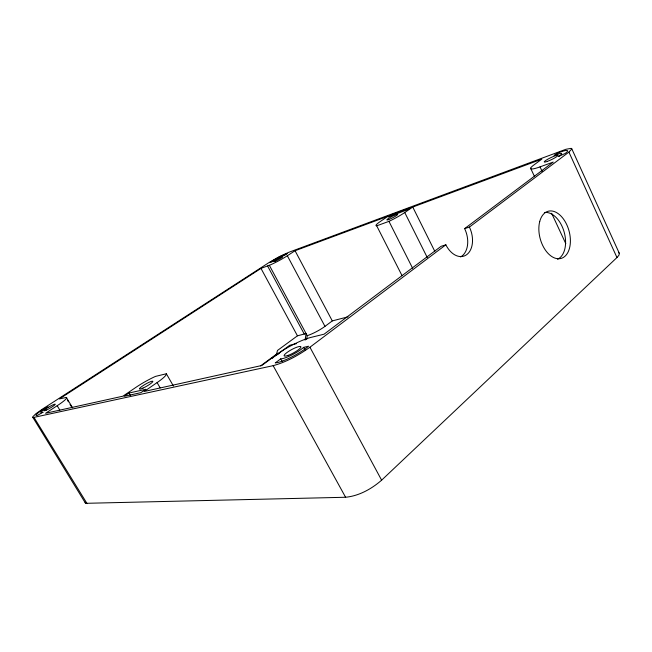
<?xml version="1.0" encoding="UTF-8"?>
<svg xmlns="http://www.w3.org/2000/svg" width="652" height="652" viewBox="0 0 652 652"><rect width="100%" height="100%" fill="white"/><g stroke="black" fill="none" stroke-linecap="round" stroke-linejoin="round"><path stroke-width="0.98" d="M306.668 339.464L307.214 335.658L269.333 265.299M305.087 340.148L306.073 333.547L297.451 335.821L277.483 350.466L276.334 354.957M619.4 253.514L618.887 255.282L616.963 257.54L381.624 480.182C371.526 488.959 359.089 495.927 345.593 497.264L85.559 503.32L32.6 416.987L35.681 413.89L42.388 409.146L269.211 262.43L279.137 256.725L288.526 252.405L565.96 149.267L571.193 148.354L571.853 148.949L619.4 253.514L618.495 252.348M571.853 148.949L568.911 152.095L469.399 227.067L464.623 228.624A21.1 14.23 73.3 0 1 460.532 256.921M32.763 417.63L273.155 365.666C286.472 362.039 298.73 355.169 309.928 347.223L445.862 244.81A21.214 14.238 73.3 0 0 466.783 254.598A21.214 14.238 73.3 0 0 469.399 227.067M464.623 228.624L553.214 162.079L540.043 166.871A22.861 3.138 -25.8 0 1 533.833 165.013L541.812 159.137L412.749 207.043L404.753 212.528A18.427 2.282 -27.3 0 1 388.951 221.362L376.709 225.828L402.072 275.714M280.727 358.861L275.274 362.911L277.173 362.675A22.959 4.572 -28.5 0 0 306.293 348.062L308.526 346.228L303.596 347.377A14.857 2.958 -28.5 0 1 291.786 355.022A14.857 2.958 -28.5 0 1 280.727 358.861L282.145 361.452M557.093 153.31L554.094 155.535A11.76 1.614 -25.8 0 1 561.421 153.375A11.76 1.614 -25.8 0 1 558.405 156.521L565.202 153.464A18.183 2.494 -25.8 0 0 559.603 152.307L557.093 153.31L557.9 155.078M307.214 335.658L308.2 335.348A15.436 2.934 -28.2 0 0 324.973 326.367L332.292 320.914L347.989 316.839M260.613 365.87L277.825 353.188M276.774 354.81L289.716 345.267L296.587 343.612M173.416 386.017L166.341 373.759A23.276 3.578 -29.8 0 1 157.099 382.594L144.133 391.502L261.77 365.503L275.886 355.104A28.875 5.754 -28.5 0 1 311.167 337.353L324.068 334.199L441.086 246.309L445.862 244.81M128.966 393.05L124.133 396.334L140.913 392.643L145.828 389.268L128.966 393.05L130.449 395.568M72.641 407.867L66.333 397.435A19.715 2.412 -30.2 0 1 57.18 405.723L45.583 413.278L122.902 396.188L135.608 387.565A23.276 3.578 -29.8 0 1 155.453 376.408L166.341 373.759M66.333 397.435L59.373 398.926L260.987 268.396L270.295 264.908A15.689 1.703 -28.2 0 0 287.336 255.755L295.054 250.727L388.176 216.162L380.214 221.566A18.427 2.282 -27.3 0 0 376.709 225.828M34.091 417.573L87.091 503.646M57.18 405.723L59.821 410.067M67.392 400.1L68.444 401.836M70.025 404.452L71.076 406.188M157.099 382.594L160.156 387.858M273.155 365.666L345.593 497.264M260.987 268.396L297.451 335.821M303.596 347.377L305.006 349.985M267.589 265.992L304.288 334.101M309.928 347.223L381.624 480.182M287.336 255.755L324.973 326.367M295.054 250.727L332.292 320.914M388.951 221.362L412.626 268.249M404.753 212.528L427.304 257.605M412.749 207.043L434.827 251.387M530.622 168.216L534.485 176.496M551.633 213.277L565.781 243.628M540.043 166.871L542.187 171.484M568.911 152.095L616.963 257.54M85.143 502.276L85.559 503.32M544.379 212.544A24.336 14.947 74.7 0 1 564.135 231.965A24.336 14.947 74.7 0 1 557.558 259.235M272.234 358.388A13.146 2.592 -28.7 0 1 273.375 357.377M274.036 356.84A13.146 2.592 -28.7 0 1 279.137 353.425M410.678 207.638L407.687 209.683L388.25 216.88L391.233 214.858L410.678 207.638M271.028 261.762L269.789 262.601L272.291 261.68A8.077 0.872 -28.2 0 1 284.549 255.323L287.45 253.441L286.415 253.775A12.478 1.353 -28.2 0 0 271.028 261.762M42.95 412.235L37.311 415.479A15.681 1.915 -30.2 0 1 43.863 408.804L48.061 406.978A10.147 1.239 -30.2 0 0 42.95 412.235M539.726 221.533A24.458 14.939 74.8 0 0 557.582 258.714A24.458 14.939 74.8 0 0 566.58 224.288A24.458 14.939 74.8 0 0 539.726 221.533M275.617 261.012A5.183 0.562 -28.2 0 0 282.723 256.766A5.183 0.562 -28.2 0 0 276.138 259.635A5.183 0.562 -28.2 0 0 275.617 261.012M388.731 219.561A6.088 0.75 -27.3 0 0 397.622 214.589A6.088 0.75 -27.3 0 0 390.564 217.197A6.088 0.75 -27.3 0 0 388.731 219.561M287.972 355.43A9.535 1.899 -28.5 0 0 300.931 347.027A9.535 1.899 -28.5 0 0 288.632 351.371A9.535 1.899 -28.5 0 0 287.972 355.43M547.525 161.329A7.555 1.035 -25.8 0 0 557.884 155.478A7.555 1.035 -25.8 0 0 547.81 159.202A7.555 1.035 -25.8 0 0 547.525 161.329M143.049 388.07A7.694 1.182 -29.8 0 0 152.829 381.363A7.694 1.182 -29.8 0 0 142.552 385.992A7.694 1.182 -29.8 0 0 143.049 388.07M46.504 410.035A6.512 0.799 -30.2 0 0 55.29 404.322A6.512 0.799 -30.2 0 0 47.188 408.054A6.512 0.799 -30.2 0 0 46.504 410.035"/></g></svg>
